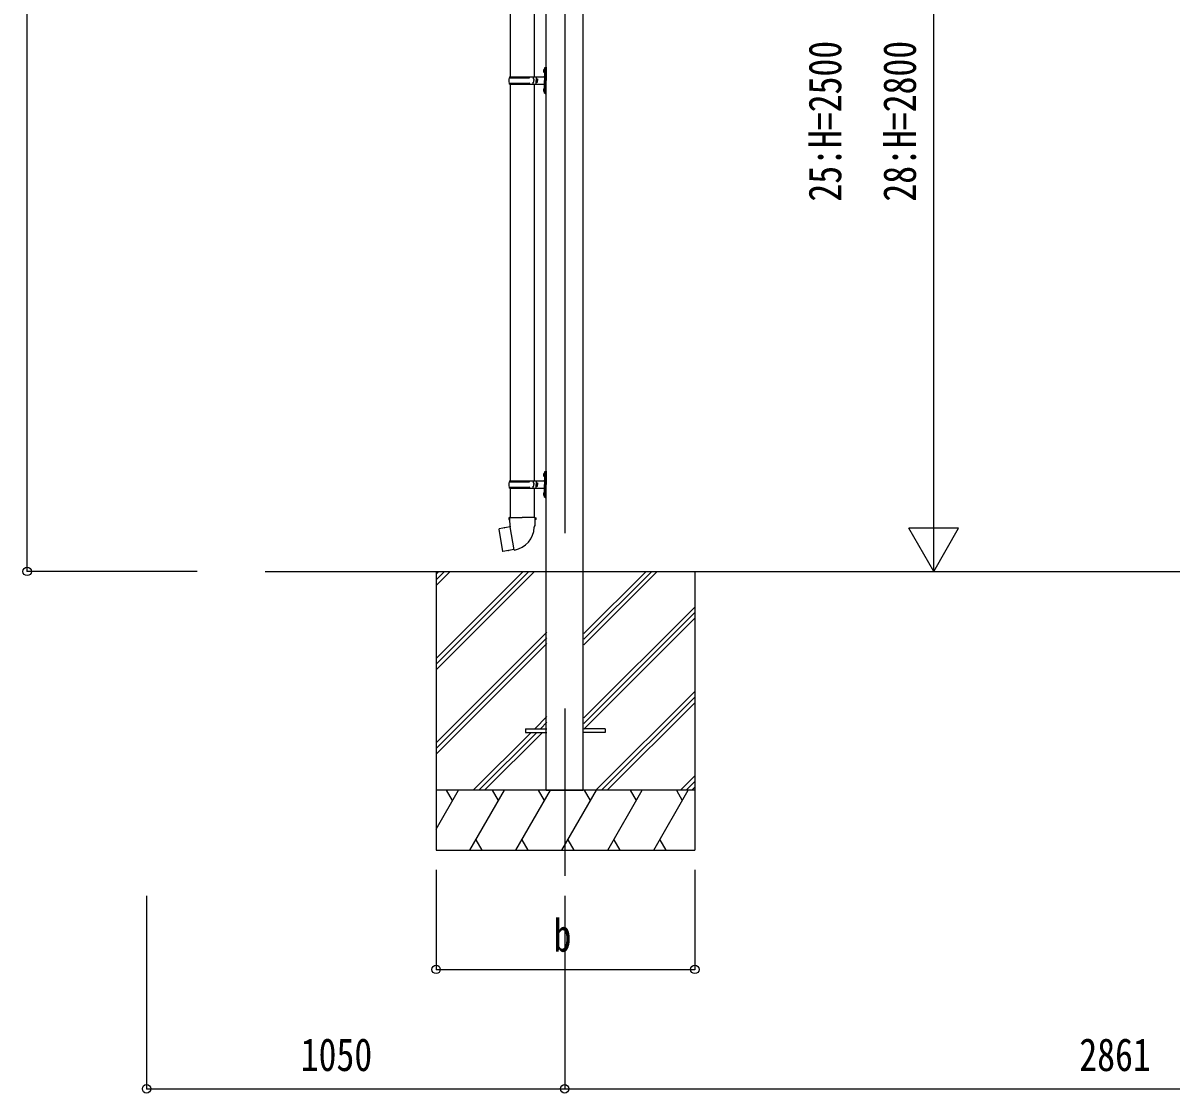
# Model space of a CAD drawing. Units: millimetres, scale not verified. Extents: x -10512 to 10512, y -7425 to 7425.
# Drawn here: x -2162 to 722, y -4823 to -2135 of the extents above; entities that cross this region are included whole.
import ezdxf
from ezdxf.enums import TextEntityAlignment as Align

# ---------------------------------------------------------------- set-up
doc = ezdxf.new("R2010")
doc.units = ezdxf.units.MM
doc.header["$LTSCALE"] = 40
for name, color, linetype in [('0-4_YKK_12', 2, 'Continuous'), ('0-5_YKK_13', 4, 'Continuous'), ('0-6_YKK_A1', 4, 'Continuous'), ('0-7_YKK_D', 6, 'Continuous')]:
    doc.layers.add(name, color=color, linetype=linetype)
doc.styles.add('ＭＳ ゴシック', font='')
doc.styles.get('ＭＳ ゴシック').set_extended_font_data('MS Gothic')

msp = doc.modelspace()

# ---------------------------------------------------------------- linework, layer by layer
at = {"layer": '0-4_YKK_12'}
for p, q in [((-801.45, -851.86), (-801.45, -3416.07)), ((-801.45, -3856.57), (-801.45, -4277.65))]:
    msp.add_line(p, q, dxfattribs=at)
at = {"layer": '0-5_YKK_13'}
for p, q in [((-937.94, -1273.22), (-937.94, -2270.24)), ((-878.24, -1273.22), (-878.24, -2270.24)), ((-851.95, -2247.24), (-848.95, -2245.74)), ((-851.95, -2247.24), (-851.95, -2279.24)), ((-848.95, -2245.74), (-848.95, -2279.24)), ((-848.95, -2245.74), (-847.95, -2245.74)), ((-847.95, -2245.74), (-847.95, -2279.24)), ((-940.92, -2272.24), (-890.59, -2272.24)), ((-939.92, -2270.24), (-853.92, -2270.24)), ((-939.92, -2270.24), (-939.92, -2272.24)), ((-880.92, -2270.24), (-880.92, -2274.74)), ((-880.92, -2274.74), (-878.92, -2274.74)), ((-878.92, -2274.74), (-878.92, -2279.24)), ((-872.95, -2270.24), (-872.95, -2279.24)), ((-872.95, -2274.74), (-869.95, -2274.74)), ((-869.95, -2274.74), (-869.95, -2279.24)), ((-854.25, -2253.09), (-852.21, -2254.09)), ((-852.98, -2251.09), (-852.35, -2251.09)), ((-852.98, -2251.09), (-852.98, -2259.39)), ((-852.98, -2259.39), (-852.35, -2259.39)), ((-852.35, -2251.09), (-852.35, -2259.39)), ((-852.35, -2251.09), (-851.95, -2251.49)), ((-852.35, -2259.39), (-851.95, -2258.99)), ((-852.21, -2254.09), (-851.6, -2255.24)), ((-851.95, -2251.49), (-851.95, -2258.99)), ((-940.92, -2286.24), (-890.59, -2286.24)), ((-939.92, -2288.24), (-939.92, -2286.24)), ((-939.92, -2288.24), (-853.92, -2288.24)), ((-937.94, -2288.24), (-937.94, -3285.25)), ((-880.92, -2288.24), (-880.92, -2283.74)), ((-880.92, -2283.74), (-878.92, -2283.74)), ((-878.92, -2283.74), (-878.92, -2279.24)), ((-878.24, -2288.24), (-878.24, -3285.25)), ((-872.95, -2288.24), (-872.95, -2279.24)), ((-872.95, -2283.74), (-869.95, -2283.74)), ((-869.95, -2283.74), (-869.95, -2279.24)), ((-854.25, -2301.09), (-852.21, -2302.09)), ((-852.98, -2299.09), (-852.35, -2299.09)), ((-852.98, -2299.09), (-852.98, -2307.39)), ((-852.35, -2299.09), (-852.35, -2307.39)), ((-852.35, -2299.09), (-851.95, -2299.49)), ((-852.21, -2302.09), (-851.6, -2303.24)), ((-851.95, -2311.24), (-851.95, -2279.24)), ((-851.95, -2299.49), (-851.95, -2306.99)), ((-848.95, -2312.74), (-848.95, -2279.24)), ((-847.95, -2312.74), (-847.95, -2279.24)), ((-852.98, -2307.39), (-852.35, -2307.39)), ((-852.35, -2307.39), (-851.95, -2306.99)), ((-851.95, -2311.24), (-848.95, -2312.74)), ((-848.95, -2312.74), (-847.95, -2312.74)), ((-940.92, -3287.25), (-890.59, -3287.25)), ((-939.92, -3285.25), (-853.92, -3285.25)), ((-939.92, -3285.25), (-939.92, -3287.25)), ((-880.92, -3285.25), (-880.92, -3289.75)), ((-872.95, -3285.25), (-872.95, -3294.25)), ((-854.25, -3268.1), (-852.21, -3269.1)), ((-852.98, -3266.1), (-852.35, -3266.1)), ((-852.98, -3266.1), (-852.98, -3274.4)), ((-852.98, -3274.4), (-852.35, -3274.4)), ((-852.35, -3266.1), (-852.35, -3274.4)), ((-852.35, -3266.1), (-851.95, -3266.5)), ((-852.35, -3274.4), (-851.95, -3274)), ((-852.21, -3269.1), (-851.6, -3270.25)), ((-851.95, -3262.25), (-848.95, -3260.75)), ((-851.95, -3262.25), (-851.95, -3294.25)), ((-851.95, -3266.5), (-851.95, -3274)), ((-848.95, -3260.75), (-848.95, -3294.25)), ((-848.95, -3260.75), (-847.95, -3260.75)), ((-847.95, -3260.75), (-847.95, -3294.25)), ((-940.92, -3301.25), (-890.59, -3301.25)), ((-939.92, -3303.25), (-939.92, -3301.25)), ((-939.92, -3303.25), (-853.92, -3303.25)), ((-937.94, -3303.25), (-937.94, -3377.52)), ((-880.92, -3289.75), (-878.92, -3289.75)), ((-880.92, -3303.25), (-880.92, -3298.75)), ((-880.92, -3298.75), (-878.92, -3298.75)), ((-878.92, -3289.75), (-878.92, -3294.25)), ((-878.92, -3298.75), (-878.92, -3294.25)), ((-878.24, -3303.25), (-878.24, -3377.52)), ((-872.95, -3289.75), (-869.95, -3289.75)), ((-872.95, -3303.25), (-872.95, -3294.25)), ((-872.95, -3298.75), (-869.95, -3298.75)), ((-869.95, -3289.75), (-869.95, -3294.25)), ((-869.95, -3298.75), (-869.95, -3294.25)), ((-852.98, -3314.1), (-852.35, -3314.1)), ((-852.98, -3314.1), (-852.98, -3322.4)), ((-852.35, -3314.1), (-852.35, -3322.4)), ((-852.35, -3314.1), (-851.95, -3314.5)), ((-851.95, -3326.25), (-851.95, -3294.25)), ((-851.95, -3314.5), (-851.95, -3322)), ((-848.95, -3327.75), (-848.95, -3294.25)), ((-847.95, -3327.75), (-847.95, -3294.25)), ((-854.25, -3316.1), (-852.21, -3317.1)), ((-852.98, -3322.4), (-852.35, -3322.4)), ((-852.35, -3322.4), (-851.95, -3322)), ((-852.21, -3317.1), (-851.6, -3318.25)), ((-851.95, -3326.25), (-848.95, -3327.75)), ((-848.95, -3327.75), (-847.95, -3327.75)), ((-938.53, -3400.72), (-966.4, -3405.97)), ((-939.79, -3377.52), (-941.94, -3378.3)), ((-941.94, -3378.3), (-941.94, -3381.92)), ((-941.94, -3381.92), (-939.7, -3382.73)), ((-939.79, -3377.52), (-907.94, -3377.52)), ((-939.79, -3377.52), (-939.7, -3382.73)), ((-939.7, -3382.73), (-939.44, -3397.52)), ((-939.44, -3397.52), (-938.09, -3399.52)), ((-928.18, -3458.01), (-938.31, -3400.54)), ((-938.29, -3399.72), (-938.29, -3400.42)), ((-938.09, -3399.52), (-938.12, -3399.52)), ((-876.09, -3377.52), (-907.94, -3377.52)), ((-877.75, -3399.46), (-877.83, -3401.62)), ((-876.44, -3397.52), (-877.75, -3399.46)), ((-873.94, -3381.92), (-876.18, -3382.73)), ((-876.09, -3377.52), (-873.94, -3378.3)), ((-873.97, -3378.3), (-873.97, -3381.92)), ((-966.4, -3405.97), (-967.21, -3407.14)), ((-967.21, -3407.14), (-957.59, -3461.7)), ((-953.66, -3403.37), (-953.87, -3403.61)), ((-927.87, -3458.78), (-928.11, -3458.12)), ((-943.56, -3460.61), (-943.85, -3460.45)), ((-899.45, -3908.02), (-845.95, -3908.02)), ((-699.45, -3908.02), (-752.19, -3908.02))]:
    msp.add_line(p, q, dxfattribs=at)
for points in [[(-854.25, -2257.38), (-852.21, -2256.39), (-851.6, -2255.24)], [(-854.25, -2305.38), (-852.21, -2304.39), (-851.6, -2303.24)], [(-854.25, -3272.4), (-852.21, -3271.4), (-851.6, -3270.25)], [(-854.25, -3320.4), (-852.21, -3319.4), (-851.6, -3318.25)], [(-876.09, -3377.52), (-876.18, -3382.73), (-876.44, -3397.52)], [(-951.41, -3403.15), (-951.69, -3402.99), (-953.66, -3403.37)], [(-928.45, -3457.92), (-956.43, -3462.52), (-957.59, -3461.7)], [(-941.38, -3460.05), (-941.59, -3460.28), (-943.56, -3460.61)], [(-899.45, -3908.02), (-899.45, -3917.02), (-845.95, -3917.02)], [(-699.45, -3908.02), (-699.45, -3917.02), (-752.95, -3917.02)]]:
    msp.add_lwpolyline(points, dxfattribs=at)
for centre, radius, start, end in [((-892.17, -2279.24), 49.25, 171.82876, 180.00002), ((-890.59, -2270.24), 2, 270, 359.99998), ((-848.65, -2255.24), 6, 136.21765, 223.78235), ((-853.95, -2268.24), 2, 270, 359.99998), ((-892.17, -2279.24), 49.25, 180.00002, 188.17127), ((-890.59, -2288.24), 2, 0.00005, 90.00004), ((-848.65, -2303.24), 6, 136.21765, 223.78235), ((-853.95, -2290.24), 2, 0.00005, 90.00004), ((-892.17, -3294.25), 49.25, 171.82876, 180.00002), ((-890.59, -3285.25), 2, 270, 359.99998), ((-848.65, -3270.25), 6, 136.21765, 223.78235), ((-853.95, -3283.25), 2, 270, 359.99998), ((-892.17, -3294.25), 49.25, 180.00002, 188.17127), ((-890.59, -3303.25), 2, 0.00005, 90.00004), ((-848.65, -3318.25), 6, 136.21765, 223.78235), ((-853.95, -3305.25), 2, 0.00005, 90.00004), ((-938.59, -3400.42), 0.3, 280.66842, 0), ((-938.09, -3399.72), 0.2, 100, 180), ((-938.09, -3399.52), 60.3, 279.96938, 358), ((-928.4, -3458.22), 0.3, 20, 99.33158), ((-927.69, -3458.71), 0.2, 200, 279.96938)]:
    msp.add_arc(centre, radius, start, end, dxfattribs=at)
at = {"layer": '0-6_YKK_A1'}
for p, q in [((-1553.93, -3512.52), (-847.95, -3512.52)), ((-1481.59, -3512.51), (2379.99, -3512.51)), ((-1124.45, -3512.52), (-1124.45, -4212.52)), ((-1124.45, -3731.5), (-905.47, -3512.52)), ((-1124.45, -3745.64), (-891.33, -3512.52)), ((-1124.45, -3759.78), (-877.19, -3512.52)), ((-1124.45, -3547.65), (-1089.32, -3512.52)), ((-1124.45, -3533.51), (-1103.46, -3512.52)), ((-1124.45, -3519.37), (-1117.6, -3512.52)), ((-754.95, -3512.52), (3351.73, -3512.52)), ((-752.95, -3696.65), (-568.82, -3512.52)), ((-752.95, -3682.51), (-582.96, -3512.52)), ((-752.95, -3668.37), (-597.1, -3512.52)), ((-474.45, -3512.52), (-474.45, -4212.52)), ((-752.95, -3880.5), (-474.45, -3602)), ((-752.95, -3894.64), (-474.45, -3616.14)), ((-752.95, -3908.78), (-474.45, -3630.28)), ((-1124.45, -3943.63), (-845.95, -3665.13)), ((-1124.45, -3957.77), (-845.95, -3679.27)), ((-1124.45, -3971.91), (-845.95, -3693.42)), ((-722.84, -4062.52), (-474.45, -3814.13)), ((-708.7, -4062.52), (-474.45, -3828.27)), ((-694.56, -4062.52), (-474.45, -3842.41)), ((-876.71, -3908.02), (-845.95, -3877.26)), ((-862.57, -3908.02), (-845.95, -3891.4)), ((-1031.21, -4062.52), (-885.71, -3917.02)), ((-1017.07, -4062.52), (-871.57, -3917.02)), ((-1002.92, -4062.52), (-857.42, -3917.02)), ((-510.71, -4062.52), (-474.45, -4026.26)), ((-474.45, -4062.52), (-1124.45, -4062.52)), ((-1124.45, -4159.77), (-1068.3, -4062.52)), ((-1083.3, -4088.5), (-1098.3, -4062.52)), ((-1039.43, -4212.52), (-952.83, -4062.52)), ((-967.83, -4088.5), (-982.83, -4062.52)), ((-923.96, -4212.52), (-837.36, -4062.52)), ((-852.36, -4088.5), (-867.36, -4062.52)), ((-808.49, -4212.52), (-721.89, -4062.52)), ((-736.89, -4088.5), (-751.89, -4062.52)), ((-693.02, -4212.52), (-606.42, -4062.52)), ((-621.42, -4088.5), (-636.42, -4062.52)), ((-577.55, -4212.52), (-490.95, -4062.52)), ((-520.95, -4062.52), (-505.95, -4088.5)), ((-496.57, -4062.52), (-474.45, -4040.4)), ((-482.42, -4062.52), (-474.45, -4054.55)), ((-1024.44, -4186.54), (-1009.44, -4212.52)), ((-908.96, -4186.54), (-893.96, -4212.52)), ((-793.49, -4186.54), (-778.5, -4212.52)), ((-678.02, -4186.54), (-663.03, -4212.52)), ((-562.55, -4186.54), (-547.56, -4212.52)), ((-1124.45, -4212.52), (-474.45, -4212.52))]:
    msp.add_line(p, q, dxfattribs=at)
for points in [[(-847.95, -4062.52), (-754.95, -4062.52), (-754.95, -3512.52), (-754.95, -889.72)], [(-847.95, -4062.52), (-847.95, -3512.52), (-847.95, -889.72)]]:
    msp.add_lwpolyline(points, dxfattribs=at)
at = {"layer": '0-7_YKK_D'}
for p, q in [((-2151.42, -3512.52), (-2151.42, -941.1)), ((125.55, -3387.52), (125.55, -1137.52)), ((125.55, -3512.52), (125.55, -3296.01)), ((125.55, -3512.52), (63.05, -3404.27)), ((188.05, -3404.27), (63.05, -3404.27)), ((125.55, -3512.52), (188.05, -3404.27)), ((-1724.09, -3512.52), (-2152.42, -3512.52)), ((-1124.45, -4262.5), (-1124.45, -4513.5)), ((-474.45, -4262.5), (-474.45, -4513.5)), ((-1851.42, -4327.65), (-1851.42, -4813.52)), ((-801.45, -4327.65), (-801.45, -4813.52)), ((-801.45, -4327.65), (-801.45, -4813.52)), ((-1124.45, -4512.5), (-474.45, -4512.5)), ((-1851.42, -4812.52), (-801.45, -4812.52)), ((-801.45, -4812.52), (2059.73, -4812.52))]:
    msp.add_line(p, q, dxfattribs=at)
for centre in [(-2151.42, -3512.52), (-1124.45, -4512.5), (-474.45, -4512.5), (-1851.42, -4812.52), (-801.45, -4812.52), (-801.45, -4812.52)]:
    msp.add_circle(centre, 10.62, dxfattribs=at)

# ---------------------------------------------------------------- texts
at = {"layer": '0-7_YKK_D', "style": 'ＭＳ ゴシック', "width": 0.8}
for s, p in [('25:H=2500', (-81.95, -2583.52)), ('28:H=2800', (105.55, -2583.52))]:
    msp.add_text(s, height=82.48, rotation=90, dxfattribs=at).set_placement(p, align=Align.BOTTOM_LEFT)
for s, p in [('b', (-829.45, -4492.5)), ('1050', (-1464.44, -4792.52)), ('2861', (491.14, -4792.52))]:
    msp.add_text(s, height=82.48, dxfattribs=at).set_placement(p, align=Align.BOTTOM_LEFT)

doc.saveas('drawing.dxf')
